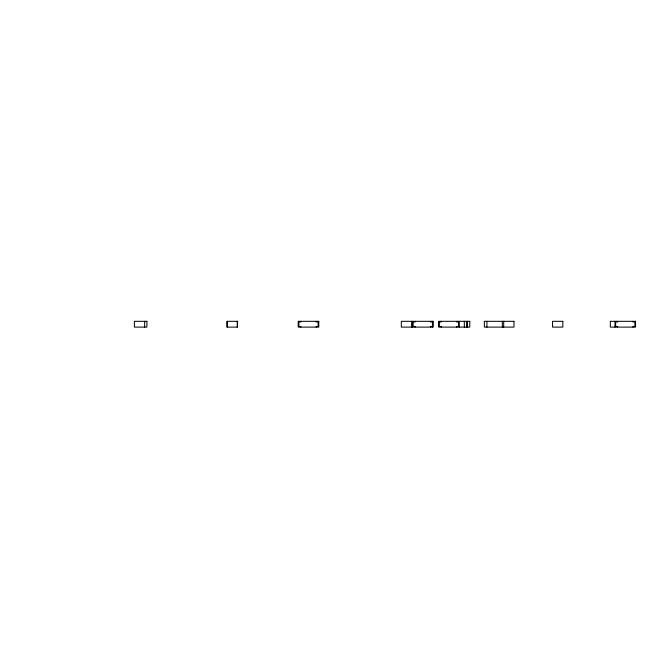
<?xml version="1.0" encoding="UTF-8"?>
<svg xmlns="http://www.w3.org/2000/svg" width="669" height="669" viewBox="0 0 669 669"><rect width="100%" height="100%" fill="white"/><g stroke="black" fill="none" stroke-linecap="round" stroke-linejoin="round"><path stroke-width="1" d="M632.983 321.321L632.983 321.965L634.906 321.965L634.906 326.464L632.983 326.464L632.983 327.108M617.554 321.321L617.554 321.965L615.622 321.965L615.622 326.464L617.554 326.464L617.554 327.108M614.978 321.321L614.978 327.108M503.69 321.321L503.69 327.108M502.352 321.321L502.352 327.108M486.923 321.321L486.923 327.108M467.188 321.321L467.188 327.108M466.92 321.321L466.92 327.108M464.345 321.321L464.345 327.108M459.202 321.321L459.202 327.108M456.634 321.321L456.634 321.965L458.566 321.965L458.566 326.464L456.634 326.464L456.634 327.108M441.206 321.321L441.206 321.965L439.274 321.965L439.274 326.464L441.206 326.464L441.206 327.108M432.692 321.321L432.692 327.108M430.51 321.321L430.51 321.965L432.433 321.965L432.433 326.464L430.51 326.464L430.51 327.108M415.081 321.321L415.081 321.965L413.149 321.965L413.149 326.464L415.081 326.464L415.081 327.108M412.505 321.321L412.505 327.108M411.611 321.321L411.611 327.108M316.211 321.321L316.211 321.965L318.143 321.965L318.143 326.464L316.211 326.464L316.211 327.108M300.782 321.321L300.782 321.965L298.851 321.965L298.851 326.464L300.782 326.464L300.782 327.108M237.227 321.321L237.227 327.108M227.268 321.321L227.268 327.108M144.663 321.321L144.663 327.108M146.912 321.321L134.377 321.321L134.377 327.108L146.912 327.108L146.912 321.321M237.554 321.321L226.942 321.321L226.942 327.108L237.554 327.108L237.554 321.321M318.779 321.321L298.215 321.321L298.215 327.108L318.779 327.108L318.779 321.321M433.077 321.321L401.325 321.321L401.325 327.108L433.077 327.108L433.077 321.321M469.763 321.321L438.638 321.321L438.638 327.108L469.763 327.108L469.763 321.321M513.976 321.321L484.356 321.321L484.356 327.108L513.976 327.108L513.976 321.321M562.83 321.321L552.544 321.321L552.544 327.108L562.83 327.108L562.83 321.321M635.55 321.321L610.329 321.321L610.329 327.108L635.55 327.108L635.55 321.321"/></g></svg>
